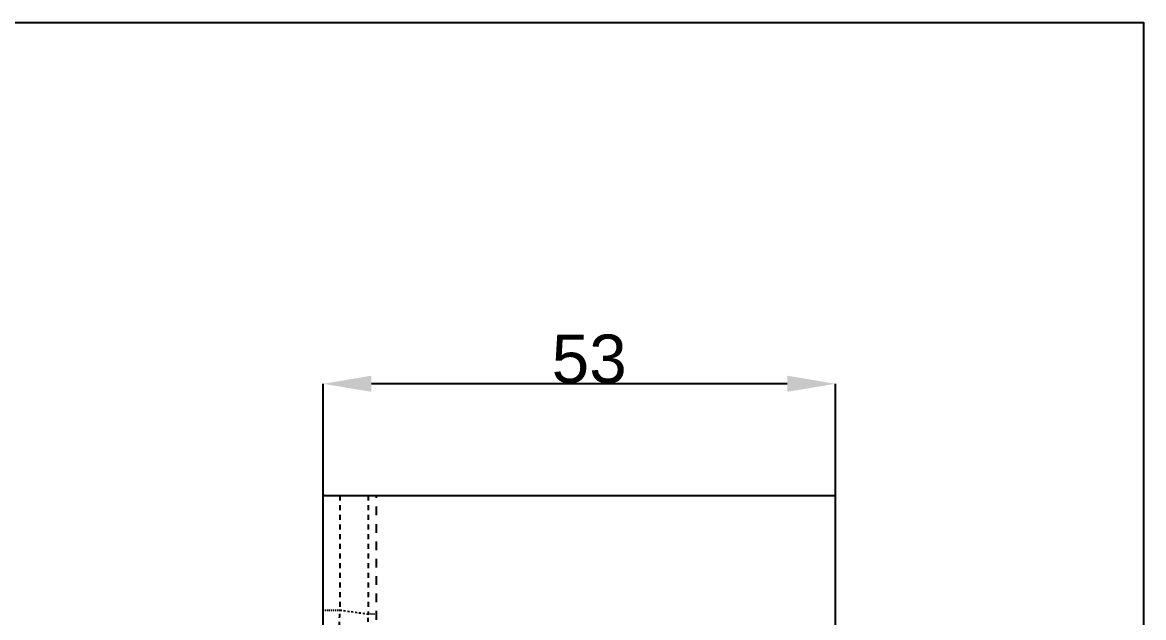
# Model space of a CAD drawing. Header units: millimetres. Extents: x 2875 to 3219, y 1450 to 1733.
# Drawn here: x 3102.8 to 3218.8, y 1671.7 to 1733.3 of the extents above; entities that cross this region are included whole.
import ezdxf

# ---------------------------------------------------------------- set-up
doc = ezdxf.new("R2010")
doc.units = ezdxf.units.MM
doc.linetypes.add('HIDDEN', pattern=[0.2, 0.1, -0.1])
doc.layers.add('DEFAULT_2', color=8, linetype='HIDDEN')
doc.styles.get("Standard").update_dxf_attribs({"font": 'arial.ttf'})
doc.dimstyles.new('副本 ISO-25-1', dxfattribs={"dimtxt": 5, "dimasz": 5, "dimexe": 0, "dimexo": 0, "dimgap": 0, "dimtad": 1, "dimtxsty": 'Standard', "dimcen": 0, "dimclrd": 4, "dimclre": 4, "dimclrt": 6, "dimazin": 0, "dimtfac": 1, "dimtofl": 0, "dimtmove": 0, "dimatfit": 3, "dimfxl": 0, "dimarcsym": 0})

# ---------------------------------------------------------------- blocks, each defined once
blk = doc.blocks.new('*D82')
at = {"color": 4, "linetype": 'Continuous', "lineweight": -2, "transparency": 16777216}
for p, q in [((3133.92, 1684.32), (3133.92, 1695.9)), ((3181.92, 1695.9), (3138.92, 1695.9)), ((3186.92, 1684.34), (3186.92, 1695.9))]:
    blk.add_line(p, q, dxfattribs=at)
at = {"color": 4, "transparency": 16777216}
for points in [[(3138.92, 1696.74), (3138.92, 1695.07), (3133.92, 1695.9)], [(3181.92, 1696.74), (3181.92, 1695.07), (3186.92, 1695.9)]]:
    blk.add_solid(points, dxfattribs=at)
at = {"layer": 'Defpoints', "color": 0, "transparency": 16777216}
for p in [(3133.92, 1695.9), (3133.92, 1684.32), (3186.92, 1684.34)]:
    blk.add_point(p, dxfattribs=at)
at = {"color": 6, "transparency": 16777216, "insert": (3161.44, 1698.46), "char_height": 5, "attachment_point": 5}
blk.add_mtext('53', dxfattribs=at)

msp = doc.modelspace()

# ---------------------------------------------------------------- linework, layer by layer
at = {"color": 7, "linetype": 'Continuous'}
for p, q in [((3133.925, 1664.075), (3133.925, 1684.323)), ((3134.066, 1684.336), (3186.925, 1684.336)), ((3186.925, 1504.336), (3186.925, 1684.336))]:
    msp.add_line(p, q, dxfattribs=at)
msp.add_lwpolyline([(2875.099, 1733.293), (3218.786, 1733.293), (3218.786, 1450.145), (2875.099, 1450.145)], close=True)
msp.add_open_spline([(3134.066, 1684.336), (3134.046, 1684.336), (3134.011, 1684.336), (3133.965, 1684.334), (3133.941, 1684.331), (3133.925, 1684.327), (3133.925, 1684.323)], degree=3, knots=[0, 0, 0, 0, 0.4280563, 0.737416, 0.9258154, 1, 1, 1, 1], dxfattribs=at)
at = {"layer": 'DEFAULT_2', "color": 8, "linetype": 'HIDDEN', "ltscale": 5}
for p, q in [((3135.646, 1684.336), (3135.646, 1672.492)), ((3138.573, 1684.336), (3138.573, 1672.081))]:
    msp.add_line(p, q, dxfattribs=at)
at = {"layer": 'DEFAULT_2', "color": 8, "linetype": 'HIDDEN', "ltscale": 9}
msp.add_line((3139.434, 1660.692), (3139.434, 1684.336), dxfattribs=at)
at = {"layer": 'DEFAULT_2', "color": 8, "linetype": 'HIDDEN'}
msp.add_line((3133.925, 1672.492), (3135.646, 1672.492), dxfattribs=at)
at = {"layer": 'DEFAULT_2', "color": 8, "linetype": 'HIDDEN', "ltscale": 2}
msp.add_line((3135.646, 1672.492), (3138.573, 1672.081), dxfattribs=at)
at = {"layer": 'DEFAULT_2', "color": 8, "linetype": 'HIDDEN', "ltscale": 0.6}
msp.add_line((3139.434, 1672.081), (3138.573, 1672.081), dxfattribs=at)
at = {"layer": 'DEFAULT_2', "color": 8, "linetype": 'HIDDEN', "ltscale": 0.03}
msp.add_open_spline([(3133.925, 1684.323), (3133.925, 1684.327), (3133.942, 1684.331), (3133.951, 1684.332), (3133.96, 1684.333)], degree=3, knots=[0, 0, 0, 0, 0.2825042, 1, 1, 1, 1], dxfattribs=at)
at = {"layer": 'DEFAULT_2', "color": 8, "linetype": 'HIDDEN', "ltscale": 4}
for points, knots in [([(3135.646, 1662.094), (3135.64, 1662.095), (3135.629, 1662.116), (3135.619, 1662.154), (3135.608, 1662.219), (3135.593, 1662.351), (3135.577, 1662.579), (3135.562, 1662.921), (3135.55, 1663.356), (3135.541, 1663.878), (3135.536, 1664.484), (3135.534, 1665.439), (3135.541, 1666.792), (3135.563, 1668.566), (3135.598, 1670.491), (3135.629, 1671.816), (3135.646, 1672.492)], [0, 0, 0, 0, 0.0018407, 0.0057521, 0.0119414, 0.0204438, 0.0443928, 0.0774454, 0.1193363, 0.1696928, 0.2280388, 0.2938363, 0.4451709, 0.6178207, 0.8052044, 1, 1, 1, 1]), ([(3138.573, 1661.683), (3138.577, 1661.682), (3138.581, 1661.706), (3138.587, 1661.735), (3138.592, 1661.8), (3138.597, 1661.884), (3138.602, 1661.994), (3138.609, 1662.188), (3138.615, 1662.491), (3138.621, 1662.923), (3138.626, 1663.444), (3138.628, 1664.049), (3138.629, 1664.732), (3138.628, 1665.488), (3138.624, 1666.616), (3138.615, 1668.143), (3138.597, 1670.074), (3138.582, 1671.403), (3138.573, 1672.081)], [0, 0, 0, 0, 0.001259, 0.0047758, 0.010636, 0.01885, 0.0294155, 0.0423122, 0.0749911, 0.1166395, 0.1668742, 0.2252451, 0.2911754, 0.3640303, 0.4430762, 0.6165383, 0.8046311, 1, 1, 1, 1])]:
    msp.add_open_spline(points, degree=3, knots=knots, dxfattribs=at)

# ---------------------------------------------------------------- dimensions: what is measured, and where the dimension line sits
dim = msp.add_linear_dim(base=(3133.925, 1695.904), p1=(3186.925, 1684.336), p2=(3133.925, 1684.323), dimstyle='副本 ISO-25-1', override={"dimfxl": 1.25, "dimarcsym": 1})
dim.commit()
dim.dimension.update_dxf_attribs({"geometry": '*D82', "text_midpoint": (3161.443, 1695.904), "dimtype": 160})

doc.saveas('drawing.dxf')
